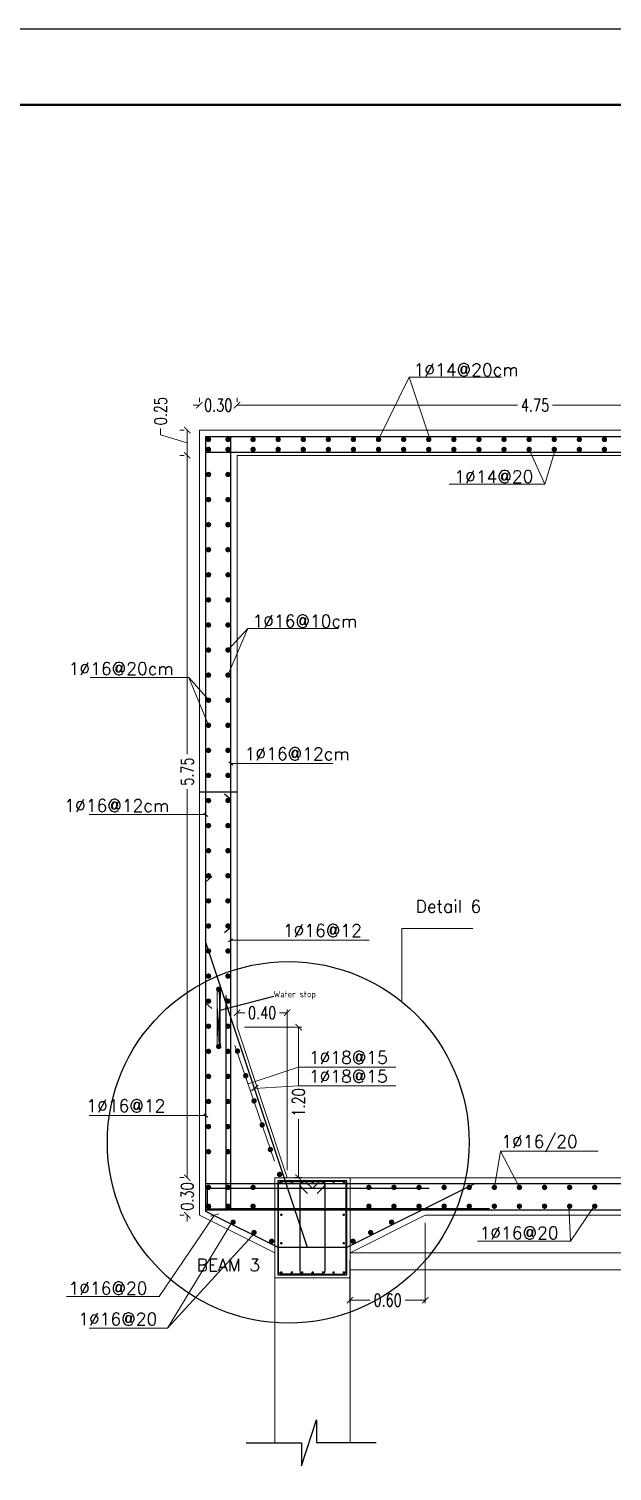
# Model space of a CAD drawing. Extents: x 166525 to 167198, y 178739 to 179747.
# Drawn here: x 167067.19 to 167076.48, y 179029.18 to 179052.19 of the extents above; entities that cross this region are included whole.
import ezdxf

# ---------------------------------------------------------------- set-up
doc = ezdxf.new("R2010")
doc.units = 0
doc.header["$MEASUREMENT"] = 0
doc.linetypes.add('AUSGEZOGEN', pattern=[0])
doc.linetypes.add('CENTER', pattern=[2, 1.25, -0.25, 0.25, -0.25])
doc.layers.get('0').update_dxf_attribs({"linetype": 'CONTINUOUS'})
doc.layers.get('DEFPOINTS').update_dxf_attribs({"linetype": 'CONTINUOUS'})
for name, color, linetype, lineweight in [('BEAM', 6, 'CONTINUOUS', 13), ('hah', 41, 'CONTINUOUS', 9), ('LINE', 8, 'CONTINUOUS', 9)]:
    doc.layers.add(name, color=color, linetype=linetype, lineweight=lineweight)
for name, color, linetype in [('BEAM-DIM', 4, 'CONTINUOUS'), ('BEAM-REIN', 2, 'CONTINUOUS'), ('COVER', 7, 'CONTINUOUS'), ('EBENE0', 7, 'AUSGEZOGEN'), ('FRAM-REIN', 2, 'CONTINUOUS'), ('LAYER40', 7, 'AUSGEZOGEN'), ('MHATCH', 8, 'CONTINUOUS'), ('outdim', 42, 'CONTINUOUS'), ('REBARS', 2, 'CONTINUOUS'), ('TEXTE', 7, 'AUSGEZOGEN')]:
    doc.layers.add(name, color=color, linetype=linetype)
doc.styles.add('DIM', font='simplex.shx', dxfattribs={"width": 0.75})
doc.styles.add('ISO8', font='iso8')
doc.styles.add('ROMANS', font='romans.shx')
doc.dimstyles.new('MUTASIM', dxfattribs={"dimscale": 0.9995, "dimtxt": 0.2, "dimasz": 0.1, "dimexe": 0.05, "dimexo": 0.12, "dimgap": 0.05, "dimtad": 0, "dimzin": 0, "dimdsep": 46, "dimtxsty": 'DIM', "dimblk": 'ARCHTICK', "dimcen": 0.09, "dimclrd": 35, "dimclre": 33, "dimclrt": 256, "dimazin": 0, "dimtfac": 1, "dimtofl": 0, "dimtmove": 1, "dimatfit": 3, "dimfxl": 0.18, "dimtolj": 1, "dimtzin": 0, "dimlwd": 13, "dimlwe": 9, "dimarcsym": 0})

# ---------------------------------------------------------------- blocks, each defined once
blk = doc.blocks.new('_ARCHTICK')
at = {"color": 0, "linetype": 'ByBlock', "const_width": 0.15}
blk.add_lwpolyline([(-0.5, -0.5), (0.5, 0.5)], dxfattribs=at)
blk = doc.blocks.new('*D1882')
at = {"layer": 'BEAM', "color": 33, "lineweight": 9, "transparency": 16777216}
for p, q in [((167070.625, 179036.264), (167071.536, 179036.264)), ((167071.425, 179033.864), (167071.536, 179033.864))]:
    blk.add_line(p, q, dxfattribs=at)
at = {"layer": 'BEAM', "color": 35, "lineweight": 13, "transparency": 16777216}
for p, q in [((167071.486, 179036.264), (167071.486, 179035.328)), ((167071.486, 179033.864), (167071.486, 179034.799))]:
    blk.add_line(p, q, dxfattribs=at)
at = {"layer": 'DEFPOINTS', "color": 0, "transparency": 16777216}
for p in [(167070.505, 179036.264), (167071.305, 179033.864), (167071.486, 179033.864)]:
    blk.add_point(p, dxfattribs=at)
at = {"layer": 'BEAM', "color": 35, "lineweight": 13, "transparency": 16777216, "xscale": 0.09995000000000001, "yscale": 0.09995000000000001, "zscale": 0.09995000000000001}
for p, rotation in [((167071.486, 179036.264), 90), ((167071.486, 179033.864), 270)]:
    blk.add_blockref('_ARCHTICK', p, dxfattribs=dict(at, rotation=rotation))
at = {"layer": 'BEAM', "transparency": 16777216, "insert": (167071.486, 179035.064), "char_height": 0.1999, "attachment_point": 5, "rotation": 90, "style": 'DIM'}
blk.add_mtext('\\A1;1.20', dxfattribs=at)
blk = doc.blocks.new('new block')
at = {"layer": 'FRAM-REIN', "const_width": 8.4}
blk.add_lwpolyline([(-3.4, 2.5, -1), (3.4, -2.5, -1)], format="xyb", close=True, dxfattribs=at)
blk = doc.blocks.new('*D1885')
at = {"layer": 'BEAM', "color": 33, "lineweight": 9, "transparency": 16777216}
for p, q in [((167070.505, 179036.384), (167070.505, 179036.545)), ((167071.305, 179033.984), (167071.305, 179036.545))]:
    blk.add_line(p, q, dxfattribs=at)
at = {"layer": 'BEAM', "color": 35, "lineweight": 13, "transparency": 16777216}
for p, q in [((167070.505, 179036.495), (167070.627, 179036.495)), ((167071.305, 179036.495), (167071.184, 179036.495))]:
    blk.add_line(p, q, dxfattribs=at)
at = {"layer": 'DEFPOINTS', "color": 0, "transparency": 16777216}
for p in [(167071.305, 179036.495), (167070.505, 179036.264), (167071.305, 179033.864)]:
    blk.add_point(p, dxfattribs=at)
at = {"layer": 'BEAM', "color": 35, "lineweight": 13, "transparency": 16777216, "xscale": 0.09995000000000001, "yscale": 0.09995000000000001, "zscale": 0.09995000000000001, "rotation": 180}
blk.add_blockref('_ARCHTICK', (167070.505, 179036.495), dxfattribs=at)
at = {"layer": 'BEAM', "color": 35, "lineweight": 13, "transparency": 16777216, "xscale": 0.09995000000000001, "yscale": 0.09995000000000001, "zscale": 0.09995000000000001}
blk.add_blockref('_ARCHTICK', (167071.305, 179036.495), dxfattribs=at)
at = {"layer": 'BEAM', "transparency": 16777216, "insert": (167070.905, 179036.495), "char_height": 0.1999, "attachment_point": 5, "style": 'DIM'}
blk.add_mtext('\\A1;0.40', dxfattribs=at)
blk = doc.blocks.new('*D1696')
at = {"layer": 'BEAM', "color": 33, "lineweight": 9, "transparency": 16777216}
for p, q in [((167069.592, 179045.384), (167069.662, 179045.384)), ((167069.592, 179033.864), (167069.662, 179033.864))]:
    blk.add_line(p, q, dxfattribs=at)
at = {"layer": 'BEAM', "color": 35, "lineweight": 13, "transparency": 16777216}
for p, q in [((167069.712, 179045.384), (167069.712, 179040.618)), ((167069.712, 179033.864), (167069.712, 179040.062))]:
    blk.add_line(p, q, dxfattribs=at)
at = {"layer": 'DEFPOINTS', "color": 0, "transparency": 16777216}
for p in [(167069.712, 179045.384), (167069.712, 179033.864), (167069.712, 179033.864)]:
    blk.add_point(p, dxfattribs=at)
at = {"layer": 'BEAM', "color": 35, "lineweight": 13, "transparency": 16777216, "xscale": 0.09995000000000001, "yscale": 0.09995000000000001, "zscale": 0.09995000000000001}
for p, rotation in [((167069.712, 179045.384), 90), ((167069.712, 179033.864), 270)]:
    blk.add_blockref('_ARCHTICK', p, dxfattribs=dict(at, rotation=rotation))
at = {"layer": 'BEAM', "transparency": 16777216, "insert": (167069.712, 179040.34), "char_height": 0.1999, "attachment_point": 5, "rotation": 90, "style": 'DIM'}
blk.add_mtext('\\A1;5.75', dxfattribs=at)
blk = doc.blocks.new('*D1697')
at = {"layer": 'BEAM', "color": 35, "lineweight": 13, "transparency": 16777216}
for p, q in [((167069.287, 179045.711), (167069.287, 179045.811)), ((167069.712, 179045.784), (167069.712, 179045.384)), ((167069.712, 179045.584), (167069.287, 179045.711))]:
    blk.add_line(p, q, dxfattribs=at)
at = {"layer": 'BEAM', "color": 33, "lineweight": 9, "transparency": 16777216}
for p, q in [((167069.592, 179045.784), (167069.662, 179045.784)), ((167069.592, 179045.384), (167069.662, 179045.384))]:
    blk.add_line(p, q, dxfattribs=at)
at = {"layer": 'DEFPOINTS', "color": 0, "transparency": 16777216}
for p in [(167069.712, 179045.784), (167069.712, 179045.384), (167069.712, 179045.384)]:
    blk.add_point(p, dxfattribs=at)
at = {"layer": 'BEAM', "color": 35, "lineweight": 13, "transparency": 16777216, "xscale": 0.09995000000000001, "yscale": 0.09995000000000001, "zscale": 0.09995000000000001}
for p, rotation in [((167069.712, 179045.784), 90), ((167069.712, 179045.384), 270)]:
    blk.add_blockref('_ARCHTICK', p, dxfattribs=dict(at, rotation=rotation))
at = {"layer": 'BEAM', "transparency": 16777216, "insert": (167069.287, 179046.089), "char_height": 0.1999, "attachment_point": 5, "rotation": 90, "style": 'DIM'}
blk.add_mtext('\\A1;0.25', dxfattribs=at)
blk = doc.blocks.new('*D1698')
at = {"layer": 'BEAM', "color": 33, "lineweight": 9, "transparency": 16777216}
for p, q in [((167069.592, 179033.864), (167069.662, 179033.864)), ((167069.592, 179033.264), (167069.662, 179033.264))]:
    blk.add_line(p, q, dxfattribs=at)
at = {"layer": 'BEAM', "color": 35, "lineweight": 13, "transparency": 16777216}
for p, q in [((167069.712, 179033.864), (167069.712, 179033.964)), ((167069.712, 179033.264), (167069.712, 179033.164))]:
    blk.add_line(p, q, dxfattribs=at)
at = {"layer": 'DEFPOINTS', "color": 0, "transparency": 16777216}
for p in [(167069.712, 179033.864), (167069.712, 179033.264), (167069.712, 179033.264)]:
    blk.add_point(p, dxfattribs=at)
at = {"layer": 'BEAM', "color": 35, "lineweight": 13, "transparency": 16777216, "xscale": 0.09995000000000001, "yscale": 0.09995000000000001, "zscale": 0.09995000000000001}
for p, rotation in [((167069.712, 179033.864), 270), ((167069.712, 179033.264), 90)]:
    blk.add_blockref('_ARCHTICK', p, dxfattribs=dict(at, rotation=rotation))
at = {"layer": 'BEAM', "transparency": 16777216, "insert": (167069.712, 179033.564), "char_height": 0.1999, "attachment_point": 5, "rotation": 90, "style": 'DIM'}
blk.add_mtext('\\A1;0.30', dxfattribs=at)
blk = doc.blocks.new('*D1706')
at = {"layer": 'BEAM', "color": 33, "lineweight": 9, "transparency": 16777216}
for p, q in [((167069.905, 179046.304), (167069.905, 179046.234)), ((167070.505, 179046.304), (167070.505, 179046.234))]:
    blk.add_line(p, q, dxfattribs=at)
at = {"layer": 'BEAM', "color": 35, "lineweight": 13, "transparency": 16777216}
for p, q in [((167069.905, 179046.184), (167069.805, 179046.184)), ((167070.505, 179046.184), (167070.605, 179046.184))]:
    blk.add_line(p, q, dxfattribs=at)
at = {"layer": 'DEFPOINTS', "color": 0, "transparency": 16777216}
for p in [(167069.905, 179046.184), (167070.505, 179046.184), (167070.505, 179046.184)]:
    blk.add_point(p, dxfattribs=at)
at = {"layer": 'BEAM', "color": 35, "lineweight": 13, "transparency": 16777216, "xscale": 0.09995000000000001, "yscale": 0.09995000000000001, "zscale": 0.09995000000000001}
blk.add_blockref('_ARCHTICK', (167069.905, 179046.184), dxfattribs=at)
at = {"layer": 'BEAM', "color": 35, "lineweight": 13, "transparency": 16777216, "xscale": 0.09995000000000001, "yscale": 0.09995000000000001, "zscale": 0.09995000000000001, "rotation": 180}
blk.add_blockref('_ARCHTICK', (167070.505, 179046.184), dxfattribs=at)
at = {"layer": 'BEAM', "transparency": 16777216, "insert": (167070.205, 179046.184), "char_height": 0.1999, "attachment_point": 5, "style": 'DIM'}
blk.add_mtext('\\A1;0.30', dxfattribs=at)
blk = doc.blocks.new('*D1707')
at = {"layer": 'BEAM', "color": 33, "lineweight": 9, "transparency": 16777216}
for p, q in [((167070.505, 179046.304), (167070.505, 179046.234)), ((167080.005, 179046.304), (167080.005, 179046.234))]:
    blk.add_line(p, q, dxfattribs=at)
at = {"layer": 'BEAM', "color": 35, "lineweight": 13, "transparency": 16777216}
for p, q in [((167070.505, 179046.184), (167074.977, 179046.184)), ((167080.005, 179046.184), (167075.534, 179046.184))]:
    blk.add_line(p, q, dxfattribs=at)
at = {"layer": 'DEFPOINTS', "color": 0, "transparency": 16777216}
for p in [(167070.505, 179046.184), (167080.005, 179046.184), (167080.005, 179046.184)]:
    blk.add_point(p, dxfattribs=at)
at = {"layer": 'BEAM', "color": 35, "lineweight": 13, "transparency": 16777216, "xscale": 0.09995000000000001, "yscale": 0.09995000000000001, "zscale": 0.09995000000000001, "rotation": 180}
blk.add_blockref('_ARCHTICK', (167070.505, 179046.184), dxfattribs=at)
at = {"layer": 'BEAM', "color": 35, "lineweight": 13, "transparency": 16777216, "xscale": 0.09995000000000001, "yscale": 0.09995000000000001, "zscale": 0.09995000000000001}
blk.add_blockref('_ARCHTICK', (167080.005, 179046.184), dxfattribs=at)
at = {"layer": 'BEAM', "transparency": 16777216, "insert": (167075.255, 179046.184), "char_height": 0.1999, "attachment_point": 5, "style": 'DIM'}
blk.add_mtext('\\A1;4.75', dxfattribs=at)
blk = doc.blocks.new('*D1886')
at = {"layer": 'BEAM', "color": 33, "lineweight": 9, "transparency": 16777216}
for p, q in [((167073.505, 179033.144), (167073.505, 179031.861)), ((167072.305, 179032.544), (167072.305, 179031.861))]:
    blk.add_line(p, q, dxfattribs=at)
at = {"layer": 'BEAM', "color": 35, "lineweight": 13, "transparency": 16777216}
for p, q in [((167072.305, 179031.911), (167072.627, 179031.911)), ((167073.505, 179031.911), (167073.184, 179031.911))]:
    blk.add_line(p, q, dxfattribs=at)
at = {"layer": 'DEFPOINTS', "color": 0, "transparency": 16777216}
for p in [(167073.505, 179033.264), (167072.305, 179032.664), (167073.505, 179031.911)]:
    blk.add_point(p, dxfattribs=at)
at = {"layer": 'BEAM', "color": 35, "lineweight": 13, "transparency": 16777216, "xscale": 0.09995000000000001, "yscale": 0.09995000000000001, "zscale": 0.09995000000000001, "rotation": 180}
blk.add_blockref('_ARCHTICK', (167072.305, 179031.911), dxfattribs=at)
at = {"layer": 'BEAM', "color": 35, "lineweight": 13, "transparency": 16777216, "xscale": 0.09995000000000001, "yscale": 0.09995000000000001, "zscale": 0.09995000000000001}
blk.add_blockref('_ARCHTICK', (167073.505, 179031.911), dxfattribs=at)
at = {"layer": 'BEAM', "transparency": 16777216, "insert": (167072.905, 179031.911), "char_height": 0.1999, "attachment_point": 5, "style": 'DIM'}
blk.add_mtext('\\A1;0.60', dxfattribs=at)

msp = doc.modelspace()

# ---------------------------------------------------------------- hatches: boundary and pattern name
h = msp.add_hatch(color=2)
edge = h.paths.add_edge_path()
edge.add_arc((167070.21308, 179036.86957), 0.04314, 180, 540, ccw=False)
h = msp.add_hatch(color=2)
edge = h.paths.add_edge_path()
edge.add_arc((167070.21308, 179035.95564), 0.04314, 180, 540, ccw=False)
at = {"layer": 'hah', "linetype": 'CENTER', "ltscale": 2}
h = msp.add_hatch(dxfattribs=at)
h.set_pattern_fill('PLASTI', color=2, scale=0.05, style=0)
h.set_pattern_definition([(180, (167549.860104, 179332.292626), (0, 0.0125), []), (180, (167549.860104, 179332.294188), (0, 0.0125), []), (180, (167549.860104, 179332.295751), (0, 0.0125), []), (180, (167549.860104, 179332.300438), (0, 0.0125), [])])
edge = h.paths.add_edge_path()
edge.add_line((167070.2137, 179036.89953), (167070.2137, 179036.83689))
edge.add_line((167070.18255, 179036.87174), (167070.24505, 179036.87174))
edge.add_line((167070.23687, 179035.96528), (167070.23687, 179036.86186))
edge.add_line((167070.18687, 179035.96528), (167070.18687, 179036.86186))
edge.add_line((167070.2137, 179035.9856), (167070.2137, 179035.92296))
edge.add_line((167070.18255, 179035.95781), (167070.24505, 179035.95781))

# ---------------------------------------------------------------- linework, layer by layer
at = {"layer": 'BEAM'}
for p, q in [((167069.90537, 179045.78357), (167091.10537, 179045.78357)), ((167069.90537, 179033.26357), (167069.90537, 179045.78357)), ((167070.50537, 179045.38357), (167080.00537, 179045.38357)), ((167070.50537, 179036.26357), (167070.50537, 179045.38357)), ((167070.50537, 179036.26357), (167071.30537, 179033.86357)), ((167080.00537, 179033.86357), (167071.10537, 179033.86357)), ((167071.10537, 179032.66357), (167069.90537, 179033.26357)), ((167072.30537, 179032.66357), (167073.50537, 179033.26357)), ((167078.70537, 179033.26357), (167073.50537, 179033.26357)), ((167071.10537, 179029.63537), (167071.10537, 179032.66357)), ((167072.30537, 179029.6378), (167072.30537, 179032.66357)), ((167079.90537, 179032.66357), (167072.30537, 179032.66357))]:
    msp.add_line(p, q, dxfattribs=at)
msp.add_lwpolyline([(167071.10537, 179032.26357), (167072.30537, 179032.26357), (167072.30537, 179033.86357), (167071.10537, 179033.86357)], close=True, dxfattribs=at)
msp.add_lwpolyline([(167071.10537, 179032.26357), (167072.30537, 179032.26357), (167072.30537, 179033.86357), (167071.10537, 179033.86357)], close=True, dxfattribs=at)
msp.add_lwpolyline([(167071.10537, 179032.26357), (167072.30537, 179032.26357), (167072.30537, 179033.86357), (167071.10537, 179033.86357)], close=True, dxfattribs=at)
for points in [[(167073.50537, 179032.66357), (167079.90537, 179032.66357)], [(167072.30537, 179032.3952), (167079.90537, 179032.3952)]]:
    msp.add_lwpolyline(points, dxfattribs=at)
at = {"layer": 'BEAM-REIN', "const_width": 0.019}
for points in [[(167071.19943, 179033.77518, 1), (167071.22043, 179033.77518, 1)], [(167071.36623, 179033.77518, 1), (167071.38723, 179033.77518, 1)], [(167071.53303, 179033.77518, 1), (167071.55403, 179033.77518, 1)], [(167071.69983, 179033.77518, 1), (167071.72083, 179033.77518, 1)], [(167071.86663, 179033.77518, 1), (167071.88763, 179033.77518, 1)], [(167072.03343, 179033.77518, 1), (167072.05443, 179033.77518, 1)], [(167072.19497, 179033.77518, 1), (167072.21597, 179033.77518, 1)], [(167071.19943, 179033.27213, 1), (167071.22043, 179033.27213, 1)], [(167072.19497, 179033.27213, 1), (167072.21597, 179033.27213, 1)], [(167071.19943, 179032.81792, 1), (167071.22043, 179032.81792, 1)], [(167072.19497, 179032.81792, 1), (167072.21597, 179032.81792, 1)], [(167071.19943, 179032.35198, 1), (167071.22043, 179032.35198, 1)], [(167071.36623, 179032.35198, 1), (167071.38723, 179032.35198, 1)], [(167071.53303, 179032.35198, 1), (167071.55403, 179032.35198, 1)], [(167071.69983, 179032.35198, 1), (167071.72083, 179032.35198, 1)], [(167071.86663, 179032.35198, 1), (167071.88763, 179032.35198, 1)], [(167072.03343, 179032.35198, 1), (167072.05443, 179032.35198, 1)], [(167072.19497, 179032.35198, 1), (167072.21597, 179032.35198, 1)]]:
    msp.add_lwpolyline(points, format="xyb", close=True, dxfattribs=at)
at = {"layer": 'COVER', "flags": 128}
msp.add_lwpolyline([(167043.58395, 179052.18647), (167103.5052, 179052.18647), (167103.5052, 179009.86397), (167043.58395, 179009.86397)], close=True, dxfattribs=at)
at = {"layer": 'EBENE0', "color": 8, "linetype": 'AUSGEZOGEN'}
for p, q in [((167071.53063, 179029.26961), (167071.7686, 179030.00112)), ((167071.7686, 179030.00112), (167071.7686, 179029.6378)), ((167070.652, 179029.63537), (167071.53063, 179029.63537)), ((167071.53063, 179029.63537), (167071.53063, 179029.26961)), ((167071.7686, 179029.6378), (167072.72046, 179029.6378))]:
    msp.add_line(p, q, dxfattribs=at)
at = {"layer": 'FRAM-REIN', "lineweight": 25}
for p, q in [((167070.00537, 179045.68357), (167091.00537, 179045.68357)), ((167070.00537, 179033.32537), (167070.00537, 179045.68357)), ((167070.40537, 179033.36357), (167070.40537, 179045.68357)), ((167070.00537, 179045.43357), (167091.00537, 179045.43357)), ((167070.30646, 179039.98649), (167070.40537, 179039.90101)), ((167070.00537, 179038.58268), (167070.10428, 179038.66816)), ((167070.30646, 179037.7722), (167070.40537, 179037.85768)), ((167070.00537, 179037.60557), (167071.62289, 179032.75301)), ((167070.00537, 179036.64858), (167070.10428, 179036.5631)), ((167070.32876, 179036.76956), (167070.32876, 179033.37408)), ((167091.00537, 179033.76357), (167070.00537, 179033.76357)), ((167073.56509, 179033.68897), (167070.03547, 179033.68897)), ((167070.03547, 179033.36357), (167070.03547, 179033.68897)), ((167072.26065, 179032.75301), (167074.28177, 179033.76357)), ((167070.00537, 179033.35301), (167091.00537, 179033.35301)), ((167070.40537, 179033.36357), (167070.03547, 179033.36357)), ((167070.32876, 179033.37408), (167074.52853, 179033.37408)), ((167071.15009, 179032.75301), (167072.26065, 179032.75301)), ((167071.15009, 179032.75301), (167072.26065, 179032.75301)), ((167071.15009, 179032.75301), (167072.26065, 179032.75301))]:
    msp.add_line(p, q, dxfattribs=at)
at = {"layer": 'FRAM-REIN'}
msp.add_line((167071.15009, 179032.75301), (167070.00537, 179033.32537), dxfattribs=at)
at = {"layer": 'FRAM-REIN', "lineweight": 25}
msp.add_lwpolyline([(167071.15537, 179032.31357), (167072.25537, 179032.31357), (167072.25537, 179033.81357), (167071.15537, 179033.81357)], close=True, dxfattribs=at)
at = {"layer": 'hah', "color": 2, "linetype": 'CENTER', "ltscale": 2}
for p, q in [((167070.18687, 179035.96528), (167070.18687, 179036.86186)), ((167070.23687, 179035.96528), (167070.23687, 179036.86186))]:
    msp.add_line(p, q, dxfattribs=at)
at = {"layer": 'LAYER40', "color": 1, "linetype": 'AUSGEZOGEN'}
msp.add_line((167070.23687, 179036.53444), (167071.08906, 179036.75905), dxfattribs=at)
at = {"layer": 'LINE', "linetype": 'Continuous'}
for p, q in [((167072.76025, 179045.63721), (167073.24711, 179046.63025)), ((167073.24711, 179046.63025), (167074.71938, 179046.63025)), ((167073.24711, 179046.63025), (167073.57968, 179045.64584)), ((167075.16025, 179045.47877), (167075.40874, 179044.92578)), ((167075.57968, 179045.48741), (167075.40874, 179044.92578)), ((167075.40874, 179044.92578), (167073.88523, 179044.92578)), ((167070.36025, 179042.27877), (167070.6786, 179042.6206)), ((167070.36025, 179041.87877), (167070.6786, 179042.6206)), ((167070.6786, 179042.6206), (167072.12132, 179042.6206)), ((167069.73783, 179041.84003), (167068.16518, 179041.84003)), ((167070.05618, 179041.47877), (167069.73783, 179041.84003)), ((167070.05021, 179041.07877), (167069.73783, 179041.84003)), ((167070.37445, 179040.49833), (167070.4363, 179040.44355)), ((167070.40537, 179040.47094), (167072.03056, 179040.47094)), ((167068.14632, 179039.6538), (167070.00537, 179039.6538)), ((167069.97804, 179039.67968), (167070.0399, 179039.6249)), ((167073.12993, 179036.67053), (167073.12993, 179037.83779)), ((167073.12993, 179037.83779), (167074.26235, 179037.83779)), ((167070.43255, 179037.67255), (167070.36862, 179037.62569)), ((167072.6105, 179037.65147), (167070.40537, 179037.65147)), ((167070.47207, 179035.9743), (167071.09964, 179034.12665)), ((167071.47659, 179035.62769), (167070.68152, 179035.35764)), ((167073.0362, 179035.62769), (167071.47659, 179035.62769)), ((167070.73552, 179035.24949), (167070.84143, 179035.34102)), ((167070.77843, 179035.2864), (167071.47659, 179035.32728)), ((167073.0362, 179035.32728), (167071.47659, 179035.32728)), ((167068.14632, 179034.85603), (167070.00537, 179034.85603)), ((167069.97804, 179034.88191), (167070.0399, 179034.82712)), ((167074.60564, 179033.70857), (167074.70112, 179034.28591)), ((167074.70112, 179034.28591), (167076.26072, 179034.28591)), ((167075.00564, 179033.70857), (167074.70112, 179034.28591)), ((167075.8175, 179032.8514), (167075.79517, 179033.40847)), ((167076.19517, 179033.40847), (167075.8175, 179032.8514)), ((167070.13954, 179033.25829), (167069.26571, 179031.96938)), ((167070.42224, 179033.14898), (167069.39733, 179031.46095)), ((167070.08383, 179033.25035), (167070.21517, 179033.28508)), ((167070.79653, 179032.99363), (167069.39733, 179031.46095)), ((167075.8175, 179032.8514), (167074.338, 179032.8514)), ((167069.26571, 179031.96938), (167067.78621, 179031.96938)), ((167069.39733, 179031.46095), (167068.14596, 179031.46095))]:
    msp.add_line(p, q, dxfattribs=at)
at = {"layer": 'MHATCH', "const_width": 0.03562, "flags": 128}
msp.add_lwpolyline([(167045.15145, 179050.97522), (167101.9377, 179050.97522), (167101.9377, 179011.07522), (167045.15145, 179011.07522)], close=True, dxfattribs=at)
at = {"layer": 'MHATCH'}
msp.add_lwpolyline([(167045.5077, 179050.97522), (167101.9377, 179050.97522), (167101.9377, 179011.07522)], dxfattribs=at)
at = {"layer": 'outdim'}
msp.add_line((167069.90537, 179040.01933), (167070.50537, 179040.01933), dxfattribs=at)
msp.add_circle((167071.32076, 179034.42646), 2.88252, dxfattribs=at)
at = {"layer": 'REBARS'}
for points in [[(167071.71018, 179033.69581, 0), (167071.81795, 179033.80357, 0), (167071.84395, 179033.81748, 0), (167071.8733, 179033.81459, 0), (167071.8961, 179033.79588, 0), (167071.90466, 179033.76765, 0), (167071.90466, 179032.37437, 0), (167071.89786, 179032.34897, 0), (167071.87926, 179032.33038, 0), (167071.85386, 179032.32357, 0), (167071.21617, 179032.32357, 0), (167071.19077, 179032.33038, 0), (167071.17218, 179032.34897, 0), (167071.16537, 179032.37437, 0), (167071.16537, 179033.75277, 0), (167071.17218, 179033.77817, 0), (167071.19077, 179033.79676, 0), (167071.21617, 179033.80357, 0), (167071.85386, 179033.80357, 0), (167071.88978, 179033.78869, 0), (167071.90466, 179033.75277, 0), (167071.88978, 179033.71685, 0), (167071.78202, 179033.60909, 0)], [(167071.70056, 179033.69581, 0), (167071.5928, 179033.80357, 0), (167071.56679, 179033.81748, 0), (167071.53744, 179033.81459, 0), (167071.51465, 179033.79588, 0), (167071.50608, 179033.76765, 0), (167071.50608, 179032.37437, 0), (167071.51289, 179032.34897, 0), (167071.53148, 179032.33038, 0), (167071.55688, 179032.32357, 0), (167072.19457, 179032.32357, 0), (167072.21997, 179032.33038, 0), (167072.23857, 179032.34897, 0), (167072.24537, 179032.37437, 0), (167072.24537, 179033.75277, 0), (167072.23857, 179033.77817, 0), (167072.21997, 179033.79676, 0), (167072.19457, 179033.80357, 0), (167071.55688, 179033.80357, 0), (167071.52096, 179033.78869, 0), (167071.50608, 179033.75277, 0), (167071.52096, 179033.71685, 0), (167071.62873, 179033.60909, 0)]]:
    msp.add_polyline3d(points, dxfattribs=at)

# ---------------------------------------------------------------- block references
at = {"layer": 'BEAM'}
for p, xscale, yscale, zscale, rotation in [((167070.05021, 179045.63721), -0.005062500007562916, 0.005062499985797331, 0.005062500829808414, 167.0997860701086), ((167070.36025, 179045.63721), -0.005062500007562916, 0.005062499985797331, 0.005062500829808414, 167.0997860701086), ((167070.76025, 179045.63721), -0.005062500007562916, 0.005062499985797331, 0.005062500829808414, 167.0997860701086), ((167071.16025, 179045.63721), -0.005062500007562916, 0.005062499985797331, 0.005062500829808414, 167.0997860701086), ((167071.56025, 179045.63721), -0.005062500007562916, 0.005062499985797331, 0.005062500829808414, 167.0997860701086), ((167071.96025, 179045.63721), -0.005062500007562916, 0.005062499985797331, 0.005062500829808414, 167.0997860701086), ((167072.36025, 179045.63721), -0.005062500007562916, 0.005062499985797331, 0.005062500829808414, 167.0997860701086), ((167072.76025, 179045.63721), -0.005062500007562916, 0.005062499985797331, 0.005062500829808414, 167.0997860701086), ((167073.16025, 179045.63721), -0.005062500007562916, 0.005062499985797331, 0.005062500829808414, 167.0997860701086), ((167073.56025, 179045.63721), -0.005062500007562916, 0.005062499985797331, 0.005062500829808414, 167.0997860701086), ((167073.96025, 179045.63721), -0.005062500007562916, 0.005062499985797331, 0.005062500829808414, 167.0997860701086), ((167074.36025, 179045.63721), -0.005062500007562916, 0.005062499985797331, 0.005062500829808414, 167.0997860701086), ((167074.76025, 179045.63721), -0.005062500007562916, 0.005062499985797331, 0.005062500829808414, 167.0997860701086), ((167075.16025, 179045.63721), -0.005062500007562916, 0.005062499985797331, 0.005062500829808414, 167.0997860701086), ((167075.56025, 179045.63721), -0.005062500007562916, 0.005062499985797331, 0.005062500829808414, 167.0997860701086), ((167075.96025, 179045.63721), -0.005062500007562916, 0.005062499985797331, 0.005062500829808414, 167.0997860701086), ((167076.36025, 179045.63721), -0.005062500007562916, 0.005062499985797331, 0.005062500829808414, 167.0997860701086), ((167070.05021, 179045.47877), -0.005062500007562916, 0.005062499985797331, 0.005062500829808414, 167.0997860701086), ((167070.36025, 179045.47877), -0.005062500007562916, 0.005062499985797331, 0.005062500829808414, 167.0997860701086), ((167070.76025, 179045.47877), -0.005062500007562916, 0.005062499985797331, 0.005062500829808414, 167.0997860701086), ((167071.16025, 179045.47877), -0.005062500007562916, 0.005062499985797331, 0.005062500829808414, 167.0997860701086), ((167071.56025, 179045.47877), -0.005062500007562916, 0.005062499985797331, 0.005062500829808414, 167.0997860701086), ((167071.96025, 179045.47877), -0.005062500007562916, 0.005062499985797331, 0.005062500829808414, 167.0997860701086), ((167072.36025, 179045.47877), -0.005062500007562916, 0.005062499985797331, 0.005062500829808414, 167.0997860701086), ((167072.76025, 179045.47877), -0.005062500007562916, 0.005062499985797331, 0.005062500829808414, 167.0997860701086), ((167073.16025, 179045.47877), -0.005062500007562916, 0.005062499985797331, 0.005062500829808414, 167.0997860701086), ((167073.56025, 179045.47877), -0.005062500007562916, 0.005062499985797331, 0.005062500829808414, 167.0997860701086), ((167073.96025, 179045.47877), -0.005062500007562916, 0.005062499985797331, 0.005062500829808414, 167.0997860701086), ((167074.36025, 179045.47877), -0.005062500007562916, 0.005062499985797331, 0.005062500829808414, 167.0997860701086), ((167074.76025, 179045.47877), -0.005062500007562916, 0.005062499985797331, 0.005062500829808414, 167.0997860701086), ((167075.16025, 179045.47877), -0.005062500007562916, 0.005062499985797331, 0.005062500829808414, 167.0997860701086), ((167075.56025, 179045.47877), -0.005062500007562916, 0.005062499985797331, 0.005062500829808414, 167.0997860701086), ((167075.96025, 179045.47877), -0.005062500007562916, 0.005062499985797331, 0.005062500829808414, 167.0997860701086), ((167076.36025, 179045.47877), -0.005062500007562916, 0.005062499985797331, 0.005062500829808414, 167.0997860701086), ((167070.05021, 179045.07877), -0.005062500007562916, 0.005062499985797331, 0.005062500829808414, 167.0997860701086), ((167070.36025, 179045.07877), -0.005062500007562916, 0.005062499985797331, 0.005062500829808414, 167.0997860701086), ((167070.05021, 179044.67877), -0.005062500007562916, 0.005062499985797331, 0.005062500829808414, 167.0997860701086), ((167070.36025, 179044.67877), -0.005062500007562916, 0.005062499985797331, 0.005062500829808414, 167.0997860701086), ((167070.05021, 179044.27877), -0.005062500007562916, 0.005062499985797331, 0.005062500829808414, 167.0997860701086), ((167070.36025, 179044.27877), -0.005062500007562916, 0.005062499985797331, 0.005062500829808414, 167.0997860701086), ((167070.05021, 179043.87877), -0.005062500007562916, 0.005062499985797331, 0.005062500829808414, 167.0997860701086), ((167070.36025, 179043.87877), -0.005062500007562916, 0.005062499985797331, 0.005062500829808414, 167.0997860701086), ((167070.05021, 179043.47877), -0.005062500007562916, 0.005062499985797331, 0.005062500829808414, 167.0997860701086), ((167070.36025, 179043.47877), -0.005062500007562916, 0.005062499985797331, 0.005062500829808414, 167.0997860701086), ((167070.05021, 179043.07877), -0.005062500007562916, 0.005062499985797331, 0.005062500829808414, 167.0997860701086), ((167070.36025, 179043.07877), -0.005062500007562916, 0.005062499985797331, 0.005062500829808414, 167.0997860701086), ((167070.05021, 179042.67877), -0.005062500007562916, 0.005062499985797331, 0.005062500829808414, 167.0997860701086), ((167070.36025, 179042.67877), -0.005062500007562916, 0.005062499985797331, 0.005062500829808414, 167.0997860701086), ((167070.05021, 179042.27877), -0.005062500007562916, 0.005062499985797331, 0.005062500829808414, 167.0997860701086), ((167070.36025, 179042.27877), -0.005062500007562916, 0.005062499985797331, 0.005062500829808414, 167.0997860701086), ((167070.05021, 179041.87877), -0.005062500007562916, 0.005062499985797331, 0.005062500829808414, 167.0997860701086), ((167070.36025, 179041.87877), -0.005062500007562916, 0.005062499985797331, 0.005062500829808414, 167.0997860701086), ((167070.05021, 179041.47877), -0.005062500007562916, 0.005062499985797331, 0.005062500829808414, 167.0997860701086), ((167070.36025, 179041.47877), -0.005062500007562916, 0.005062499985797331, 0.005062500829808414, 167.0997860701086), ((167070.05021, 179041.07877), -0.005062500007562916, 0.005062499985797331, 0.005062500829808414, 167.0997860701086), ((167070.36025, 179041.07877), -0.005062500007562916, 0.005062499985797331, 0.005062500829808414, 167.0997860701086), ((167070.05021, 179040.67877), -0.005062500007562916, 0.005062499985797331, 0.005062500829808414, 167.0997860701086), ((167070.36025, 179040.67877), -0.005062500007562916, 0.005062499985797331, 0.005062500829808414, 167.0997860701086), ((167070.05021, 179040.27877), -0.005062500007562916, 0.005062499985797331, 0.005062500829808414, 167.0997860701086), ((167070.36025, 179040.27877), -0.005062500007562916, 0.005062499985797331, 0.005062500829808414, 167.0997860701086), ((167070.05021, 179039.87877), -0.005062500007562916, 0.005062499985797331, 0.005062500829808414, 167.0997860701086), ((167070.36025, 179039.87877), -0.005062500007562916, 0.005062499985797331, 0.005062500829808414, 167.0997860701086), ((167070.05021, 179039.47877), -0.005062500007562916, 0.005062499985797331, 0.005062500829808414, 167.0997860701086), ((167070.36025, 179039.47877), -0.005062500007562916, 0.005062499985797331, 0.005062500829808414, 167.0997860701086), ((167070.05021, 179039.07877), -0.005062500007562916, 0.005062499985797331, 0.005062500829808414, 167.0997860701086), ((167070.36025, 179039.07877), -0.005062500007562916, 0.005062499985797331, 0.005062500829808414, 167.0997860701086), ((167070.05021, 179038.67877), -0.005062500007562916, 0.005062499985797331, 0.005062500829808414, 167.0997860701086), ((167070.36025, 179038.67877), -0.005062500007562916, 0.005062499985797331, 0.005062500829808414, 167.0997860701086), ((167070.05021, 179038.27877), -0.005062500007562916, 0.005062499985797331, 0.005062500829808414, 167.0997860701086), ((167070.36025, 179038.27877), -0.005062500007562916, 0.005062499985797331, 0.005062500829808414, 167.0997860701086), ((167070.05021, 179037.87877), -0.005062500007562916, 0.005062499985797331, 0.005062500829808414, 167.0997860701086), ((167070.36025, 179037.87877), -0.005062500007562916, 0.005062499985797331, 0.005062500829808414, 167.0997860701086), ((167070.05021, 179037.47877), -0.005062500007562916, 0.005062499985797331, 0.005062500829808414, 167.0997860701086), ((167070.36025, 179037.47877), -0.005062500007562916, 0.005062499985797331, 0.005062500829808414, 167.0997860701086), ((167070.05021, 179037.07877), -0.005062500007562916, 0.005062499985797331, 0.005062500829808414, 167.0997860701086), ((167070.36025, 179037.07877), -0.005062500007562916, 0.005062499985797331, 0.005062500829808414, 167.0997860701086), ((167070.05021, 179036.67877), -0.005062500007562916, 0.005062499985797331, 0.005062500829808414, 167.0997860701086), ((167070.36025, 179036.67877), -0.005062500007562916, 0.005062499985797331, 0.005062500829808414, 167.0997860701086), ((167070.05021, 179036.27877), -0.005062500007562916, 0.005062499985797331, 0.005062500829808414, 167.0997860701086), ((167070.36025, 179036.27877), -0.005062500007562916, 0.005062499985797331, 0.005062500829808414, 167.0997860701086), ((167070.05021, 179035.87877), -0.005062500007562916, 0.005062499985797331, 0.005062500829808414, 167.0997860701086), ((167070.36025, 179035.87877), -0.005062500007562916, 0.005062499985797331, 0.005062500829808414, 167.0997860701086), ((167070.5124, 179035.88231), -0.005062500007562916, 0.005062499985797331, 0.005062500829808414, 167.0997860701086), ((167070.05021, 179035.47877), -0.005062500007562916, 0.005062499985797331, 0.005062500829808414, 167.0997860701086), ((167070.36025, 179035.47877), -0.005062500007562916, 0.005062499985797331, 0.005062500829808414, 167.0997860701086), ((167070.64386, 179035.48903), -0.005062500007562916, 0.005062499985797331, 0.005062500829808414, 167.0997860701086), ((167070.05021, 179035.07877), -0.005062500007562916, 0.005062499985797331, 0.005062500829808414, 167.0997860701086), ((167070.36025, 179035.07877), -0.005062500007562916, 0.005062499985797331, 0.005062500829808414, 167.0997860701086), ((167070.77727, 179035.08881), -0.005062500007562916, 0.005062499985797331, 0.005062500829808414, 167.0997860701086), ((167070.90556, 179034.70392), -0.005062500007562916, 0.005062499985797331, 0.005062500829808414, 167.0997860701086), ((167070.05021, 179034.67877), -0.005062500007562916, 0.005062499985797331, 0.005062500829808414, 167.0997860701086), ((167070.36025, 179034.67877), -0.005062500007562916, 0.005062499985797331, 0.005062500829808414, 167.0997860701086), ((167070.05021, 179034.27877), -0.005062500007562916, 0.005062499985797331, 0.005062500829808414, 167.0997860701086), ((167070.36025, 179034.27877), -0.005062500007562916, 0.005062499985797331, 0.005062500829808414, 167.0997860701086), ((167071.03594, 179034.3128), -0.005062500007562916, 0.005062499985797331, 0.005062500829808414, 167.0997860701086), ((167071.18312, 179033.91532), -0.005062500007562916, 0.005062499985797331, 0.005062500829808414, 167.0997860701086), ((167070.05021, 179033.70857), -0.005062500007562916, 0.005062499985797331, 0.005062500829808414, 167.0997860701086), ((167070.36025, 179033.70857), -0.005062500007562916, 0.005062499985797331, 0.005062500829808414, 167.0997860701086), ((167070.76025, 179033.70857), -0.005062500007562916, 0.005062499985797331, 0.005062500829808414, 167.0997860701086), ((167072.60564, 179033.70857), -0.005062500007562916, 0.005062499985797331, 0.005062500829808414, 167.0997860701086), ((167073.00564, 179033.70857), -0.005062500007562916, 0.005062499985797331, 0.005062500829808414, 167.0997860701086), ((167073.40564, 179033.70857), -0.005062500007562916, 0.005062499985797331, 0.005062500829808414, 167.0997860701086), ((167073.80564, 179033.70857), -0.005062500007562916, 0.005062499985797331, 0.005062500829808414, 167.0997860701086), ((167074.20564, 179033.70857), -0.005062500007562916, 0.005062499985797331, 0.005062500829808414, 167.0997860701086), ((167074.60564, 179033.70857), -0.005062500007562916, 0.005062499985797331, 0.005062500829808414, 167.0997860701086), ((167075.00564, 179033.70857), -0.005062500007562916, 0.005062499985797331, 0.005062500829808414, 167.0997860701086), ((167075.40564, 179033.70857), -0.005062500007562916, 0.005062499985797331, 0.005062500829808414, 167.0997860701086), ((167075.80564, 179033.70857), -0.005062500007562916, 0.005062499985797331, 0.005062500829808414, 167.0997860701086), ((167076.20564, 179033.70857), -0.005062500007562916, 0.005062499985797331, 0.005062500829808414, 167.0997860701086), ((167070.05021, 179033.40847), -0.005062500007562916, 0.005062499985797331, 0.005062500829808414, 167.0997860701086), ((167070.36025, 179033.40847), -0.005062500007562916, 0.005062499985797331, 0.005062500829808414, 167.0997860701086), ((167070.76025, 179033.40847), -0.005062500007562916, 0.005062499985797331, 0.005062500829808414, 167.0997860701086), ((167072.60564, 179033.40847), -0.005062500007562916, 0.005062499985797331, 0.005062500829808414, 167.0997860701086), ((167073.00564, 179033.40847), -0.005062500007562916, 0.005062499985797331, 0.005062500829808414, 167.0997860701086), ((167073.40564, 179033.40847), -0.005062500007562916, 0.005062499985797331, 0.005062500829808414, 167.0997860701086), ((167073.80564, 179033.40847), -0.005062500007562916, 0.005062499985797331, 0.005062500829808414, 167.0997860701086), ((167074.20564, 179033.40847), -0.005062500007562916, 0.005062499985797331, 0.005062500829808414, 167.0997860701086), ((167074.60564, 179033.40847), -0.005062500007562916, 0.005062499985797331, 0.005062500829808414, 167.0997860701086), ((167075.00564, 179033.40847), -0.005062500007562916, 0.005062499985797331, 0.005062500829808414, 167.0997860701086), ((167075.40564, 179033.40847), -0.005062500007562916, 0.005062499985797331, 0.005062500829808414, 167.0997860701086), ((167075.80564, 179033.40847), -0.005062500007562916, 0.005062499985797331, 0.005062500829808414, 167.0997860701086), ((167076.20564, 179033.40847), -0.005062500007562916, 0.005062499985797331, 0.005062500829808414, 167.0997860701086), ((167070.44297, 179033.15372), 0.005062500007562916, 0.005062500007562916, 0.005062500007562916, 192.9002139298915), ((167072.96778, 179033.15372), -0.005062500007562916, 0.005062499985797331, 0.005062500829808414, 167.0997860701086), ((167070.7758, 179032.98889), 0.005062500007562916, 0.005062500007562916, 0.005062500007562916, 192.9002139298915), ((167071.05657, 179032.85029), 0.005062500007562916, 0.005062500007562916, 0.005062500007562916, 192.9002139298915), ((167072.35417, 179032.85029), -0.005062500007562916, 0.005062499985797331, 0.005062500829808414, 167.0997860701086), ((167072.63495, 179032.98889), -0.005062500007562916, 0.005062499985797331, 0.005062500829808414, 167.0997860701086)]:
    msp.add_blockref('new block', p, dxfattribs=dict(at, xscale=xscale, yscale=yscale, zscale=zscale, rotation=rotation))

# ---------------------------------------------------------------- texts
at = {"layer": 'BEAM-DIM', "style": 'ROMANS'}
for s, p in [('1%%C14@20cm', (167073.31848, 179046.64922)), ('1%%C14@20', (167073.96786, 179044.94476)), ('1%%C16@10cm', (167070.74997, 179042.63958)), ('1%%C16@20cm', (167067.82141, 179041.88224)), ('1%%C16@12cm', (167070.62603, 179040.52399)), ('1%%C16@12cm', (167067.75152, 179039.69787)), ('1%%C16@12', (167071.23452, 179037.70452)), ('1%%C18@15', (167071.64874, 179035.68074)), ('1%%C18@15', (167071.64874, 179035.38033)), ('1%%C16@12', (167068.10325, 179034.90908)), ('1%%C16/20', (167074.71715, 179034.33896)), ('1%%C16@20', (167074.36922, 179032.88191)), ('BEAM 3', (167069.85992, 179032.37064)), ('1%%C16@20', (167067.81743, 179031.99989)), ('1%%C16@20', (167067.97318, 179031.5093))]:
    msp.add_text(s, height=0.2, dxfattribs=at).set_placement(p)
at = {"layer": 'BEAM-DIM', "insert": (167073.35034, 179038.29034), "char_height": 0.2, "width": 1.4389473, "attachment_point": 1, "style": 'ROMANS'}
msp.add_mtext('Detail 6', dxfattribs=at)
at = {"layer": 'TEXTE', "color": 1, "style": 'ISO8'}
msp.add_text('Water stop', height=0.1, dxfattribs=at).set_placement((167071.08617, 179036.73884))

# ---------------------------------------------------------------- dimensions: what is measured, and where the dimension line sits
at = {"layer": 'BEAM'}
for base, p1, p2, text, picture, middle in [((167069.7116, 179045.38357), (167069.7116, 179045.78357), (167069.7116, 179045.38357), '0.25', '*D1697', (167069.28681, 179045.86093)), ((167071.48576, 179033.86357), (167070.50537, 179036.26357), (167071.30537, 179033.86357), '1.20', '*D1882', (167071.48576, 179035.06357)), ((167069.7116, 179033.26357), (167069.7116, 179033.86357), (167069.7116, 179033.26357), '0.30', '*D1698', (167069.7116, 179033.56357))]:
    dim = msp.add_linear_dim(base=base, p1=p1, p2=p2, angle=90, text=text, dimstyle='MUTASIM', override={"dimlfac": 50}, dxfattribs=at)
    dim.commit()
    dim.dimension.update_dxf_attribs({"geometry": picture, "text_midpoint": middle})
for base, p1, p2, text, picture, middle in [((167070.50537, 179046.18368), (167069.90537, 179046.18368), (167070.50537, 179046.18368), '0.30', '*D1706', (167070.20537, 179046.18368)), ((167080.00537, 179046.18368), (167070.50537, 179046.18368), (167080.00537, 179046.18368), '4.75', '*D1707', (167075.25537, 179046.18368)), ((167071.30537, 179036.49459), (167070.50537, 179036.26357), (167071.30537, 179033.86357), '0.40', '*D1885', (167070.90537, 179036.49459)), ((167073.50537, 179031.91132), (167072.30537, 179032.66357), (167073.50537, 179033.26357), '0.60', '*D1886', (167072.90537, 179031.91132))]:
    dim = msp.add_linear_dim(base=base, p1=p1, p2=p2, text=text, dimstyle='MUTASIM', override={"dimlfac": 50}, dxfattribs=at)
    dim.commit()
    dim.dimension.update_dxf_attribs({"geometry": picture, "text_midpoint": middle})
dim = msp.add_linear_dim(base=(167069.7116, 179033.86357), p1=(167069.7116, 179045.38357), p2=(167069.7116, 179033.86357), angle=90, text='5.75', dimstyle='MUTASIM', override={"dimlfac": 50}, dxfattribs=at)
dim.commit()
dim.dimension.update_dxf_attribs({"geometry": '*D1696', "text_midpoint": (167069.7116, 179040.33994), "dimtype": 160})

doc.saveas('drawing.dxf')
